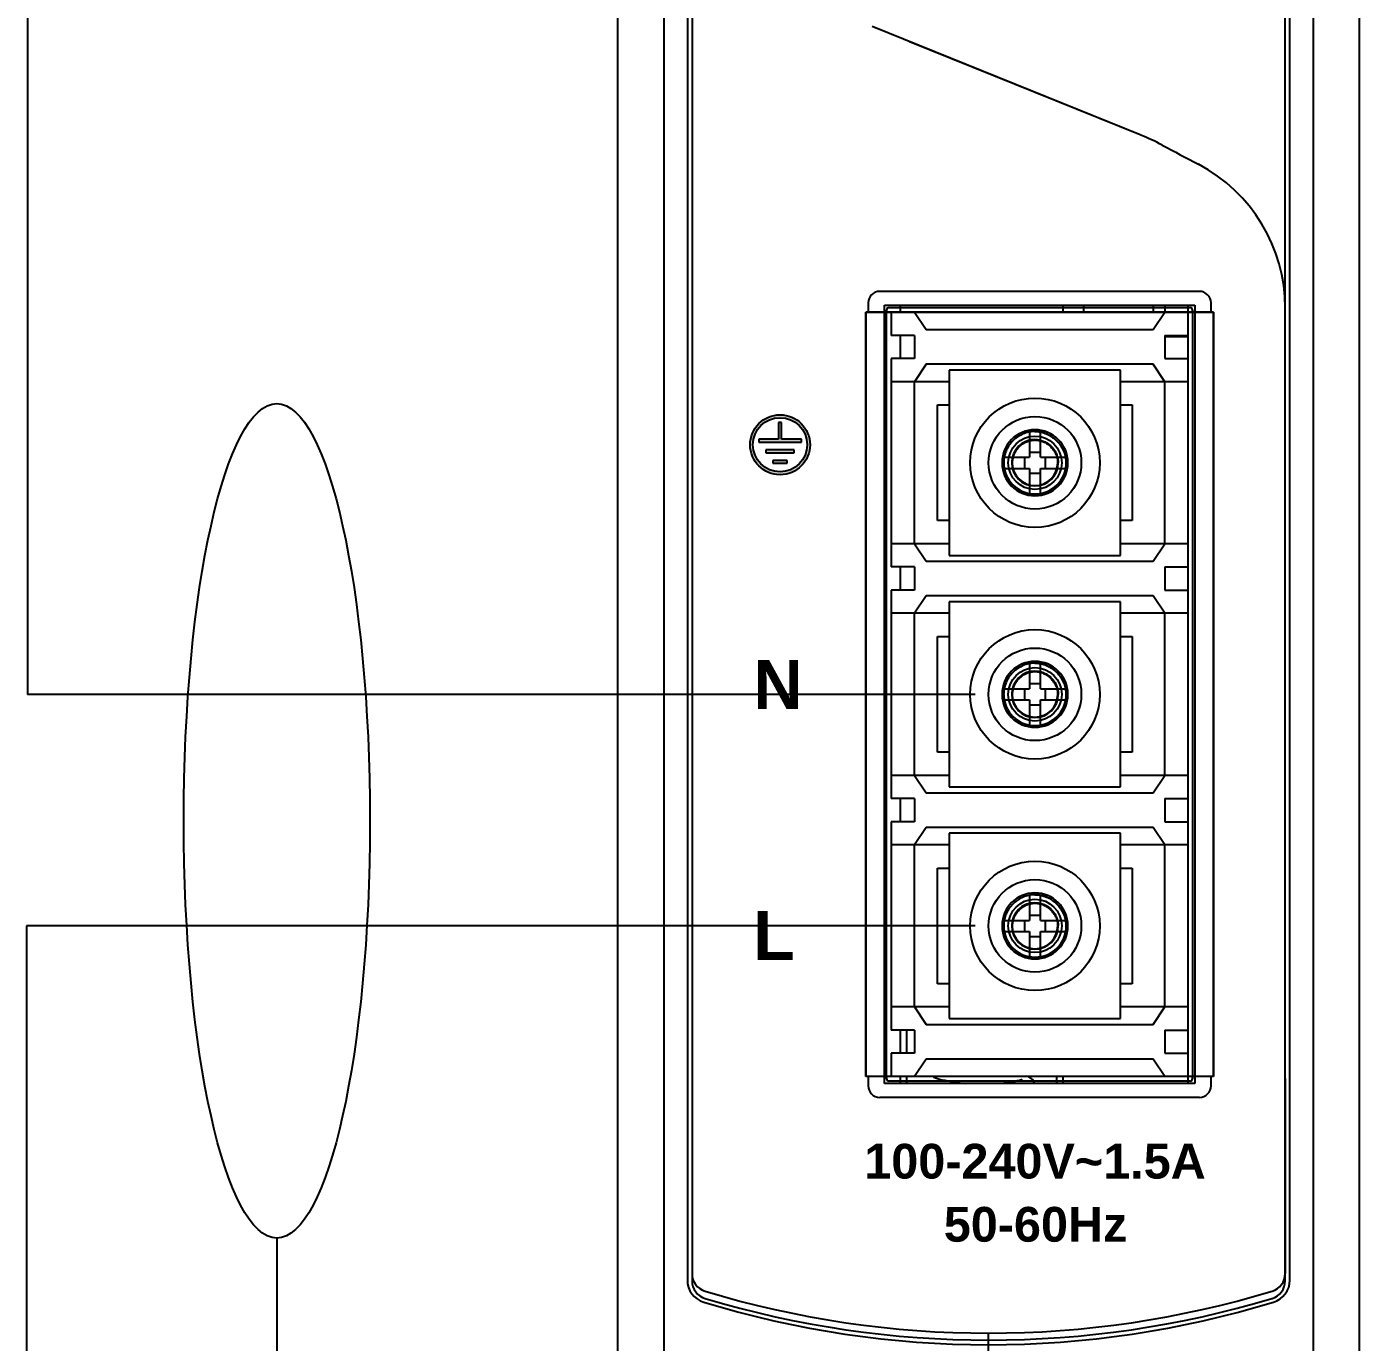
# Model space of a CAD drawing. Header units: inches. Extents: x -228 to 241, y -155 to 115.
# Drawn here: x -176.67 to -175.538, y -60.471 to -59.353 of the extents above; entities that cross this region are included whole.
import ezdxf

# ---------------------------------------------------------------- set-up
doc = ezdxf.new("R2010")
doc.units = ezdxf.units.IN
doc.header["$MEASUREMENT"] = 0
doc.set_wipeout_variables(frame=1)
for name, color, linetype in [('ELECTRICAL DEVICES', 30, 'Continuous'), ('PANEL WIRE', 5, 'Continuous'), ('PANEL WIRE - N', 255, 'Continuous'), ('TXT', 4, 'Continuous')]:
    doc.layers.add(name, color=color, linetype=linetype)
doc.styles.add('ARIAL_BOLD', font='arialbd.ttf')

# ---------------------------------------------------------------- blocks, each defined once
blk = doc.blocks.new('A$C425F2B4E')
blk.add_wipeout([(0, 2.1859), (1.2598, 2.1803), (1.2598, -2.2168), (0, -2.2164)])
h = blk.add_hatch(color=256)
h.paths.add_polyline_path([(0.3265, -0.619, 1), (0.2247, -0.619, 1)])
h.paths.add_polyline_path([(0.2296, -0.619, -1), (0.3217, -0.619, -1)], flags=16)
h.paths.add_polyline_path([(0.312, -0.6144), (0.2393, -0.6144), (0.2393, -0.6095), (0.2732, -0.6095), (0.2732, -0.5814), (0.278, -0.5814), (0.278, -0.6095), (0.312, -0.6095)], flags=0)
h.paths.add_polyline_path([(0.2998, -0.6277), (0.2998, -0.6326), (0.2514, -0.6326), (0.2514, -0.6277)], flags=0)
h.paths.add_polyline_path([(0.2877, -0.6456), (0.2877, -0.6505), (0.2635, -0.6505), (0.2635, -0.6456)], flags=0)
for p, q in [((0, -2.2164), (0, 2.2164)), ((1.2598, 2.2168), (1.2598, -2.2168)), ((0.0787, -2.1802), (0.0787, 2.18)), ((1.1811, 2.1803), (1.1811, -2.18)), ((0.1181, 2.039), (0.1181, -2.039)), ((0.126, 2.0402), (0.126, -2.0402)), ((1.1339, -2.0402), (1.1339, 2.0402)), ((1.1417, -2.039), (1.1417, 2.039)), ((1.1339, -0.3862), (1.1339, 2.0279)), ((0.126, 0.5925), (0.126, -2.0279)), ((0.8876, -0.0923), (0.432, 0.0918)), ((0.8876, -0.0923), (0.4953, 0.0662)), ((0.9882, -0.3583), (0.4449, -0.3583)), ((0.4252, -0.378), (0.4252, -0.3937)), ((0.4528, -0.3819), (0.9803, -0.3819)), ((0.4528, -1.7047), (0.4528, -0.3819)), ((0.4803, -0.3937), (0.4803, -0.3819)), ((0.7559, -0.3819), (0.7559, -0.3937)), ((0.7913, -0.3819), (0.7913, -0.3917)), ((0.9094, -0.3819), (0.9094, -0.3937)), ((0.9291, -0.3819), (0.9291, -0.3937)), ((0.9685, -0.3819), (0.9685, -1.7047)), ((0.9803, -0.3819), (0.9803, -1.7047)), ((1.0079, -0.3937), (1.0079, -0.378)), ((0.4213, -0.3937), (1.0118, -0.3937)), ((0.4213, -0.3937), (0.4213, -1.6929)), ((1.0118, -0.3937), (0.4213, -0.3937)), ((0.4213, -1.6929), (0.4213, -0.3937)), ((0.4567, -0.3898), (0.4567, -0.3937)), ((0.4567, -1.6969), (0.4567, -0.3898)), ((0.4606, -0.3858), (0.9724, -0.3858)), ((0.9685, -0.3937), (0.4646, -0.3937)), ((0.4646, -0.3937), (0.4646, -0.4331)), ((0.5039, -0.3937), (0.5236, -0.4232)), ((0.7913, -0.3917), (0.7914, -0.3937)), ((0.7913, -0.3917), (0.7914, -0.3937)), ((0.9094, -0.4232), (0.9291, -0.3937)), ((0.9764, -0.3937), (0.9764, -0.3898)), ((0.9764, -0.3898), (0.9764, -1.6969)), ((1.0118, -0.3937), (1.0118, -1.6929)), ((1.0118, -1.6929), (1.0118, -0.3937)), ((1.1339, -2.0279), (1.1339, -0.3862)), ((0.5236, -0.4232), (0.9094, -0.4232)), ((0.5039, -0.4331), (0.4646, -0.4331)), ((0.4803, -0.4724), (0.4803, -0.4331)), ((0.5039, -0.4331), (0.5039, -0.4724)), ((0.9291, -0.4331), (0.9685, -0.4331)), ((0.9291, -0.4331), (0.9291, -0.4724)), ((0.9291, -0.435), (0.9685, -0.435)), ((0.5039, -0.4724), (0.4646, -0.4724)), ((0.4646, -0.4724), (0.4646, -0.8268)), ((0.9291, -0.4724), (0.9685, -0.4724)), ((0.5236, -0.4823), (0.5039, -0.5118)), ((0.9094, -0.4823), (0.5236, -0.4823)), ((0.8543, -0.4921), (0.563, -0.4921)), ((0.563, -0.4921), (0.563, -0.8071)), ((0.8543, -0.8071), (0.8543, -0.4921)), ((0.9291, -0.5118), (0.9094, -0.4823)), ((0.563, -0.5118), (0.4646, -0.5118)), ((0.5039, -0.7874), (0.5039, -0.5118)), ((0.9685, -0.5118), (0.8543, -0.5118)), ((0.9291, -0.7874), (0.9291, -0.5118)), ((0.5433, -0.5512), (0.563, -0.5512)), ((0.5433, -0.748), (0.5433, -0.5512)), ((0.8543, -0.5512), (0.874, -0.5512)), ((0.874, -0.5512), (0.874, -0.748)), ((0.278, -0.5814), (0.2732, -0.5814)), ((0.2732, -0.5814), (0.2732, -0.6095)), ((0.278, -0.5814), (0.2732, -0.5814)), ((0.2732, -0.5814), (0.2732, -0.6095)), ((0.278, -0.6095), (0.278, -0.5814)), ((0.278, -0.6095), (0.278, -0.5814)), ((0.2732, -0.6095), (0.2393, -0.6095)), ((0.2393, -0.6095), (0.2393, -0.6144)), ((0.2732, -0.6095), (0.2393, -0.6095)), ((0.2393, -0.6095), (0.2393, -0.6144)), ((0.312, -0.6095), (0.278, -0.6095)), ((0.312, -0.6095), (0.278, -0.6095)), ((0.312, -0.6144), (0.312, -0.6095)), ((0.312, -0.6144), (0.312, -0.6095)), ((0.6992, -0.5968), (0.6992, -0.6401)), ((0.7182, -0.6401), (0.7182, -0.5968)), ((0.2393, -0.6144), (0.312, -0.6144)), ((0.2393, -0.6144), (0.312, -0.6144)), ((0.2998, -0.6277), (0.2514, -0.6277)), ((0.2514, -0.6277), (0.2514, -0.6326)), ((0.2998, -0.6277), (0.2514, -0.6277)), ((0.2514, -0.6277), (0.2514, -0.6326)), ((0.2514, -0.6326), (0.2998, -0.6326)), ((0.2514, -0.6326), (0.2998, -0.6326)), ((0.2998, -0.6326), (0.2998, -0.6277)), ((0.2998, -0.6326), (0.2998, -0.6277)), ((0.7182, -0.6319), (0.6992, -0.6319)), ((0.2877, -0.6456), (0.2635, -0.6456)), ((0.2635, -0.6456), (0.2635, -0.6505)), ((0.2877, -0.6456), (0.2635, -0.6456)), ((0.2635, -0.6456), (0.2635, -0.6505)), ((0.2635, -0.6505), (0.2877, -0.6505)), ((0.2635, -0.6505), (0.2877, -0.6505)), ((0.2877, -0.6505), (0.2877, -0.6456)), ((0.2877, -0.6505), (0.2877, -0.6456)), ((0.6558, -0.6401), (0.6992, -0.6401)), ((0.691, -0.6401), (0.691, -0.6591)), ((0.7182, -0.6401), (0.7615, -0.6401)), ((0.7264, -0.6591), (0.7264, -0.6401)), ((0.6558, -0.6591), (0.6992, -0.6591)), ((0.6992, -0.6591), (0.6992, -0.7024)), ((0.6992, -0.6673), (0.7182, -0.6673)), ((0.7182, -0.7024), (0.7182, -0.6591)), ((0.7182, -0.6591), (0.7615, -0.6591)), ((0.563, -0.748), (0.5433, -0.748)), ((0.874, -0.748), (0.8543, -0.748)), ((0.563, -0.7874), (0.4646, -0.7874)), ((0.5039, -0.7874), (0.5236, -0.8169)), ((0.9685, -0.7874), (0.8543, -0.7874)), ((0.9094, -0.8169), (0.9291, -0.7874)), ((0.563, -0.8071), (0.8543, -0.8071)), ((0.5039, -0.8268), (0.4646, -0.8268)), ((0.4803, -0.8661), (0.4803, -0.8268)), ((0.5039, -0.8268), (0.5039, -0.8661)), ((0.5236, -0.8169), (0.9094, -0.8169)), ((0.9291, -0.8268), (0.9685, -0.8268)), ((0.9291, -0.8268), (0.9291, -0.8661)), ((0.5039, -0.8661), (0.4646, -0.8661)), ((0.4646, -0.8661), (0.4646, -1.2205)), ((0.5236, -0.876), (0.5039, -0.9055)), ((0.9094, -0.876), (0.5236, -0.876)), ((0.9291, -0.9055), (0.9094, -0.876)), ((0.9291, -0.8661), (0.9685, -0.8661)), ((0.563, -0.9055), (0.4646, -0.9055)), ((0.5039, -1.1811), (0.5039, -0.9055)), ((0.8543, -0.8858), (0.563, -0.8858)), ((0.563, -0.8858), (0.563, -1.2008)), ((0.8543, -1.2008), (0.8543, -0.8858)), ((0.9685, -0.9055), (0.8543, -0.9055)), ((0.9291, -1.1811), (0.9291, -0.9055)), ((0.5433, -0.9449), (0.563, -0.9449)), ((0.5433, -1.1417), (0.5433, -0.9449)), ((0.8543, -0.9449), (0.874, -0.9449)), ((0.874, -0.9449), (0.874, -1.1417)), ((0.6992, -0.9905), (0.6992, -1.0338)), ((0.7182, -1.0338), (0.7182, -0.9905)), ((0.6558, -1.0338), (0.6992, -1.0338)), ((0.691, -1.0338), (0.691, -1.0528)), ((0.7182, -1.0256), (0.6992, -1.0256)), ((0.7182, -1.0338), (0.7615, -1.0338)), ((0.7264, -1.0528), (0.7264, -1.0338)), ((0.6558, -1.0528), (0.6992, -1.0528)), ((0.6992, -1.0528), (0.6992, -1.0961)), ((0.6992, -1.061), (0.7182, -1.061)), ((0.7182, -1.0961), (0.7182, -1.0528)), ((0.7182, -1.0528), (0.7615, -1.0528)), ((0.563, -1.1417), (0.5433, -1.1417)), ((0.874, -1.1417), (0.8543, -1.1417)), ((0.563, -1.1811), (0.4646, -1.1811)), ((0.5039, -1.1811), (0.5236, -1.2106)), ((0.9685, -1.1811), (0.8543, -1.1811)), ((0.9094, -1.2106), (0.9291, -1.1811)), ((0.5039, -1.2205), (0.4646, -1.2205)), ((0.4803, -1.2598), (0.4803, -1.2205)), ((0.5039, -1.2205), (0.5039, -1.2598)), ((0.5236, -1.2106), (0.9094, -1.2106)), ((0.563, -1.2008), (0.8543, -1.2008)), ((0.9291, -1.2205), (0.9685, -1.2205)), ((0.9291, -1.2205), (0.9291, -1.2598)), ((0.5039, -1.2598), (0.4646, -1.2598)), ((0.4646, -1.2598), (0.4646, -1.6142)), ((0.9291, -1.2598), (0.9685, -1.2598)), ((0.5236, -1.2697), (0.5039, -1.2992)), ((0.9094, -1.2697), (0.5236, -1.2697)), ((0.8543, -1.2795), (0.563, -1.2795)), ((0.563, -1.2795), (0.563, -1.5945)), ((0.8543, -1.5945), (0.8543, -1.2795)), ((0.9291, -1.2992), (0.9094, -1.2697)), ((0.563, -1.2992), (0.4646, -1.2992)), ((0.5039, -1.5748), (0.5039, -1.2992)), ((0.9685, -1.2992), (0.8543, -1.2992)), ((0.9291, -1.5748), (0.9291, -1.2992)), ((0.5433, -1.3386), (0.563, -1.3386)), ((0.5433, -1.5354), (0.5433, -1.3386)), ((0.8543, -1.3386), (0.874, -1.3386)), ((0.874, -1.3386), (0.874, -1.5354)), ((0.6992, -1.3842), (0.6992, -1.4275)), ((0.7182, -1.4275), (0.7182, -1.3842)), ((0.7182, -1.4193), (0.6992, -1.4193)), ((0.6558, -1.4275), (0.6992, -1.4275)), ((0.6558, -1.4465), (0.6992, -1.4465)), ((0.691, -1.4275), (0.691, -1.4465)), ((0.6992, -1.4465), (0.6992, -1.4898)), ((0.7182, -1.4275), (0.7615, -1.4275)), ((0.7182, -1.4898), (0.7182, -1.4465)), ((0.7182, -1.4465), (0.7615, -1.4465)), ((0.7264, -1.4465), (0.7264, -1.4275)), ((0.6992, -1.4547), (0.7182, -1.4547)), ((0.563, -1.5354), (0.5433, -1.5354)), ((0.874, -1.5354), (0.8543, -1.5354)), ((0.563, -1.5748), (0.4646, -1.5748)), ((0.5039, -1.5748), (0.5236, -1.6043)), ((0.9685, -1.5748), (0.8543, -1.5748)), ((0.9094, -1.6043), (0.9291, -1.5748)), ((0.5236, -1.6043), (0.9094, -1.6043)), ((0.563, -1.5945), (0.8543, -1.5945)), ((0.5039, -1.6142), (0.4646, -1.6142)), ((0.4803, -1.6535), (0.4803, -1.6142)), ((0.4902, -1.6142), (0.4902, -1.6535)), ((0.5039, -1.6142), (0.5039, -1.6535)), ((0.9291, -1.6142), (0.9685, -1.6142)), ((0.9291, -1.6142), (0.9291, -1.6535)), ((0.5039, -1.6535), (0.4646, -1.6535)), ((0.4646, -1.6535), (0.4646, -1.6929)), ((0.5236, -1.6634), (0.5039, -1.6929)), ((0.9094, -1.6634), (0.5236, -1.6634)), ((0.9291, -1.6929), (0.9094, -1.6634)), ((0.9291, -1.6535), (0.9685, -1.6535)), ((1.0118, -1.6929), (0.4213, -1.6929)), ((1.0118, -1.6929), (0.4213, -1.6929)), ((0.4252, -1.6929), (0.4252, -1.7087)), ((0.4567, -1.6929), (0.4567, -1.6969)), ((0.9685, -1.6929), (0.4646, -1.6929)), ((0.4803, -1.7047), (0.4803, -1.6929)), ((0.4902, -1.6929), (0.4902, -1.7047)), ((0.7461, -1.7047), (0.7461, -1.6929)), ((0.7559, -1.6929), (0.7559, -1.7047)), ((0.9764, -1.6969), (0.9764, -1.6929)), ((1.0079, -1.7087), (1.0079, -1.6929)), ((1.1339, -1.6961), (1.1339, -2.0279)), ((0.9803, -1.7047), (0.4528, -1.7047)), ((0.9724, -1.7008), (0.4606, -1.7008)), ((0.4449, -1.7283), (0.9882, -1.7283)), ((0.6299, -2.3745), (0.6299, -2.1293))]:
    blk.add_line(p, q)
for points in [[(0.535, -1.6929), (0.537, -1.6941), (0.5399, -1.6954), (0.543, -1.6965), (0.5465, -1.6975), (0.5506, -1.6984), (0.5554, -1.6994), (0.5608, -1.7004), (0.5671, -1.7014), (0.5741, -1.7024), (0.5817, -1.7035), (0.5898, -1.7045), (0.5914, -1.7047)], [(0.7081, -1.7047), (0.7068, -1.7012), (0.7044, -1.698), (0.7018, -1.6957), (0.699, -1.6941), (0.6963, -1.6929)], [(0.6865, -1.6984), (0.6865, -1.6984), (0.6857, -1.6987), (0.6842, -1.6992), (0.6818, -1.6998), (0.6787, -1.7005), (0.6748, -1.7013), (0.6703, -1.7021), (0.6651, -1.7029), (0.6592, -1.7038), (0.6526, -1.7047), (0.6522, -1.7047)]]:
    blk.add_lwpolyline(points)
for centre, radius in [((0.7087, -0.6496), 0.11), ((0.2756, -0.619), 0.0509), ((0.2756, -0.619), 0.0509), ((0.2756, -0.619), 0.046), ((0.7087, -0.6496), 0.0787), ((0.7087, -0.6496), 0.0454), ((0.7087, -1.0433), 0.11), ((0.7087, -1.0433), 0.0787), ((0.7087, -1.0433), 0.0454), ((0.7087, -1.437), 0.11), ((0.7087, -1.437), 0.0787), ((0.7087, -1.437), 0.0454)]:
    blk.add_circle(centre, radius)
for centre, radius, start, end in [((0.7402, -0.4573), 0.3937, 62.0452, 68), ((10.1526, 17.2786), 19.685, 242.04516, 242.24885), ((0.8583, -0.3862), 0.2756, 0, 62.2489), ((0.4449, -0.378), 0.0197, 90, 180), ((0.9882, -0.378), 0.0197, 360, 90), ((0.4606, -0.3898), 0.00394, 90, 180), ((0.9724, -0.3898), 0.00394, 0, 90), ((0.7087, -0.6496), 0.056, 0, 180), ((0.7087, -0.6496), 0.0395, 90, 0), ((0.7087, -0.6496), 0.056, 180, 0), ((0.7087, -0.6496), 0.0531, 180, 0), ((0.7087, -0.6496), 0.0387, 180, 360), ((0.7087, -1.0433), 0.056, 0, 180), ((0.7087, -1.0433), 0.0395, 90, 0), ((0.7087, -1.0433), 0.056, 180, 0), ((0.7087, -1.0433), 0.0531, 180, 0), ((0.7087, -1.0433), 0.0387, 180, 360), ((0.7087, -1.437), 0.056, 0, 180), ((0.7087, -1.437), 0.0395, 90, 0), ((0.7087, -1.437), 0.056, 180, 0), ((0.7087, -1.437), 0.0531, 180, 0), ((0.7087, -1.437), 0.0387, 180, 360), ((0.4606, -1.6969), 0.00394, 180, 270), ((0.9724, -1.6969), 0.00394, 270, 0), ((0.4449, -1.7087), 0.0197, 180, 270), ((0.9882, -1.7087), 0.0197, 270, 360), ((0.1575, -2.0279), 0.0315, 180, 253.1507), ((1.1024, -2.0279), 0.0315, 286.8493, 360), ((0.1575, -2.039), 0.0394, 180, 252.9814), ((0.1575, -2.0402), 0.0315, 180, 253.2755), ((0.6299, -0.4679), 1.6614, 253.1507, 286.8493), ((1.1024, -2.0402), 0.0315, 286.7245, 360), ((1.1024, -2.039), 0.0394, 287.0186, 360), ((0.6299, -0.4955), 1.6535, 252.9814, 287.0186), ((0.6299, -0.4679), 1.6732, 253.2755, 286.7245)]:
    blk.add_arc(centre, radius, start, end)
for points, start_tangent, end_tangent in [([(0.7087, -0.5965), (0.6997, -0.5973), (0.6909, -0.5997), (0.6824, -0.6038), (0.6747, -0.6092), (0.668, -0.616), (0.6626, -0.6237), (0.6587, -0.6321), (0.6563, -0.6409), (0.6555, -0.6496)], (-0.999998, -0.001874), (-0.00175, -0.999998)), ([(0.67, -0.6496), (0.6706, -0.6432), (0.6724, -0.6368), (0.6753, -0.6306), (0.6794, -0.625), (0.6844, -0.6201), (0.69, -0.6161), (0.6962, -0.6132), (0.7025, -0.6115), (0.7087, -0.6109)], (0.002533, 0.999997), (0.999997, 0.002293)), ([(0.7087, -0.6109), (0.7023, -0.6115), (0.6959, -0.6133), (0.6897, -0.6163), (0.684, -0.6203), (0.6791, -0.6253), (0.6752, -0.631), (0.6723, -0.6371), (0.6705, -0.6434), (0.67, -0.6496)], (-0.999997, -0.002533), (-0.002293, -0.999997)), ([(0.7087, -0.5967), (0.7055, -0.5967), (0.7023, -0.5967), (0.6992, -0.5968)], (-1, 0), (-0.999695, -0.024684)), ([(0.7618, -0.6496), (0.761, -0.6407), (0.7586, -0.6318), (0.7545, -0.6234), (0.749, -0.6156), (0.7423, -0.609), (0.7346, -0.6036), (0.7261, -0.5996), (0.7174, -0.5972), (0.7087, -0.5965)], (-0.001874, 0.999998), (-0.999998, 0.00175)), ([(0.7087, -0.5965), (0.7174, -0.5973), (0.7262, -0.5997), (0.7347, -0.6038), (0.7425, -0.6094), (0.7492, -0.6162), (0.7547, -0.624), (0.7587, -0.6324), (0.761, -0.6411), (0.7618, -0.6496)], (0.999997, -0.002533), (0.002293, -0.999997)), ([(0.7182, -0.5968), (0.715, -0.5967), (0.7118, -0.5967), (0.7087, -0.5967)], (-0.999695, 0.024684), (-1, 0)), ([(0.7087, -0.6101), (0.7123, -0.6102), (0.716, -0.6107), (0.7195, -0.6116), (0.7228, -0.6127), (0.7261, -0.6141), (0.7292, -0.6158), (0.7323, -0.6179), (0.735, -0.6201), (0.7375, -0.6226), (0.7398, -0.6252), (0.7419, -0.6281), (0.7438, -0.6314), (0.7454, -0.635), (0.7467, -0.6387), (0.7475, -0.6424), (0.748, -0.6461), (0.7482, -0.6496)], (1, 0), (0, -1)), ([(0.7087, -0.6109), (0.715, -0.6115), (0.7214, -0.6133), (0.7276, -0.6163), (0.7333, -0.6203), (0.7382, -0.6253), (0.7422, -0.631), (0.7451, -0.6371), (0.7468, -0.6434), (0.7473, -0.6496)], (0.999997, -0.002533), (0.002293, -0.999997)), ([(0.6558, -0.6401), (0.6558, -0.6433), (0.6557, -0.6464), (0.6557, -0.6496)], (-0.024686, -0.999695), (0, -1)), ([(0.6557, -0.6496), (0.6557, -0.6528), (0.6558, -0.6559), (0.6558, -0.6591)], (0, -1), (0.024686, -0.999695)), ([(0.7616, -0.6496), (0.7616, -0.6464), (0.7616, -0.6433), (0.7615, -0.6401)], (0, 1), (-0.024686, 0.999695)), ([(0.7615, -0.6591), (0.7616, -0.6559), (0.7616, -0.6528), (0.7616, -0.6496)], (0.024686, 0.999695), (0, 1)), ([(0.6992, -0.7024), (0.7055, -0.7025), (0.7118, -0.7025), (0.7182, -0.7024)], (0.999695, -0.024684), (0.999695, 0.024684)), ([(0.7087, -0.9902), (0.6997, -0.991), (0.6909, -0.9934), (0.6824, -0.9975), (0.6747, -1.0029), (0.668, -1.0097), (0.6626, -1.0174), (0.6587, -1.0258), (0.6563, -1.0346), (0.6555, -1.0433)], (-0.999998, -0.001874), (-0.00175, -0.999998)), ([(0.7618, -1.0433), (0.761, -1.0344), (0.7586, -1.0255), (0.7545, -1.0171), (0.749, -1.0093), (0.7423, -1.0027), (0.7346, -0.9973), (0.7261, -0.9933), (0.7174, -0.9909), (0.7087, -0.9902)], (-0.001874, 0.999998), (-0.999998, 0.00175)), ([(0.7087, -0.9902), (0.7174, -0.991), (0.7262, -0.9934), (0.7347, -0.9975), (0.7425, -1.0031), (0.7492, -1.0099), (0.7547, -1.0177), (0.7587, -1.0261), (0.761, -1.0348), (0.7618, -1.0433)], (0.999997, -0.002533), (0.002293, -0.999997)), ([(0.67, -1.0433), (0.6706, -1.0369), (0.6724, -1.0305), (0.6753, -1.0243), (0.6794, -1.0187), (0.6844, -1.0138), (0.69, -1.0098), (0.6962, -1.0069), (0.7025, -1.0052), (0.7087, -1.0046)], (0.002533, 0.999997), (0.999997, 0.002293)), ([(0.7087, -1.0046), (0.7023, -1.0052), (0.6959, -1.007), (0.6897, -1.01), (0.684, -1.014), (0.6791, -1.019), (0.6752, -1.0247), (0.6723, -1.0308), (0.6705, -1.0371), (0.67, -1.0433)], (-0.999997, -0.002533), (-0.002293, -0.999997)), ([(0.7087, -1.0038), (0.7123, -1.0039), (0.716, -1.0044), (0.7195, -1.0053), (0.7228, -1.0064), (0.7261, -1.0078), (0.7292, -1.0095), (0.7323, -1.0116), (0.735, -1.0138), (0.7375, -1.0163), (0.7398, -1.0189), (0.7419, -1.0218), (0.7438, -1.0251), (0.7454, -1.0287), (0.7467, -1.0324), (0.7475, -1.0361), (0.748, -1.0398), (0.7482, -1.0433)], (1, 0), (0, -1)), ([(0.7087, -1.0046), (0.715, -1.0052), (0.7214, -1.007), (0.7276, -1.01), (0.7333, -1.014), (0.7382, -1.019), (0.7422, -1.0247), (0.7451, -1.0308), (0.7468, -1.0371), (0.7473, -1.0433)], (0.999997, -0.002533), (0.002293, -0.999997)), ([(0.7616, -1.0433), (0.7616, -1.0401), (0.7616, -1.037), (0.7615, -1.0338)], (0, 1), (-0.024686, 0.999695)), ([(0.7615, -1.0528), (0.7616, -1.0496), (0.7616, -1.0465), (0.7616, -1.0433)], (0.024686, 0.999695), (0, 1)), ([(0.6992, -1.0961), (0.7055, -1.0962), (0.7118, -1.0962), (0.7182, -1.0961)], (0.999695, -0.024684), (0.999695, 0.024684)), ([(0.7087, -1.3839), (0.6997, -1.3847), (0.6909, -1.3871), (0.6824, -1.3912), (0.6747, -1.3966), (0.668, -1.4034), (0.6626, -1.4111), (0.6587, -1.4195), (0.6563, -1.4283), (0.6555, -1.437)], (-0.999998, -0.001874), (-0.00175, -0.999998)), ([(0.67, -1.437), (0.6706, -1.4306), (0.6724, -1.4242), (0.6753, -1.418), (0.6794, -1.4124), (0.6844, -1.4075), (0.69, -1.4035), (0.6962, -1.4006), (0.7025, -1.3989), (0.7087, -1.3983)], (0.002533, 0.999997), (0.999997, 0.002293)), ([(0.7087, -1.3983), (0.7023, -1.3989), (0.6959, -1.4007), (0.6897, -1.4037), (0.684, -1.4077), (0.6791, -1.4127), (0.6752, -1.4184), (0.6723, -1.4245), (0.6705, -1.4308), (0.67, -1.437)], (-0.999997, -0.002533), (-0.002293, -0.999997)), ([(0.7087, -1.3841), (0.7055, -1.3841), (0.7023, -1.3841), (0.6992, -1.3842)], (-1, 0), (-0.999695, -0.024684)), ([(0.7618, -1.437), (0.761, -1.4281), (0.7586, -1.4192), (0.7545, -1.4108), (0.749, -1.403), (0.7423, -1.3964), (0.7346, -1.391), (0.7261, -1.387), (0.7174, -1.3846), (0.7087, -1.3839)], (-0.001874, 0.999998), (-0.999998, 0.00175)), ([(0.7087, -1.3839), (0.7174, -1.3847), (0.7262, -1.3871), (0.7347, -1.3912), (0.7425, -1.3968), (0.7492, -1.4036), (0.7547, -1.4114), (0.7587, -1.4198), (0.761, -1.4285), (0.7618, -1.437)], (0.999997, -0.002533), (0.002293, -0.999997)), ([(0.7182, -1.3842), (0.715, -1.3841), (0.7118, -1.3841), (0.7087, -1.3841)], (-0.999695, 0.024684), (-1, 0)), ([(0.7087, -1.3975), (0.7123, -1.3976), (0.716, -1.3981), (0.7195, -1.399), (0.7228, -1.4001), (0.7261, -1.4015), (0.7292, -1.4032), (0.7323, -1.4053), (0.735, -1.4075), (0.7375, -1.41), (0.7398, -1.4126), (0.7419, -1.4155), (0.7438, -1.4188), (0.7454, -1.4224), (0.7467, -1.4261), (0.7475, -1.4298), (0.748, -1.4335), (0.7482, -1.437)], (1, 0), (0, -1)), ([(0.7087, -1.3983), (0.715, -1.3989), (0.7214, -1.4007), (0.7276, -1.4037), (0.7333, -1.4077), (0.7382, -1.4127), (0.7422, -1.4184), (0.7451, -1.4245), (0.7468, -1.4308), (0.7473, -1.437)], (0.999997, -0.002533), (0.002293, -0.999997)), ([(0.6558, -1.4275), (0.6558, -1.4307), (0.6557, -1.4338), (0.6557, -1.437)], (-0.024686, -0.999695), (0, -1)), ([(0.6557, -1.437), (0.6557, -1.4402), (0.6558, -1.4433), (0.6558, -1.4465)], (0, -1), (0.024686, -0.999695)), ([(0.7616, -1.437), (0.7616, -1.4338), (0.7616, -1.4307), (0.7615, -1.4275)], (0, 1), (-0.024686, 0.999695)), ([(0.7615, -1.4465), (0.7616, -1.4433), (0.7616, -1.4402), (0.7616, -1.437)], (0.024686, 0.999695), (0, 1)), ([(0.6992, -1.4898), (0.7055, -1.49), (0.7118, -1.49), (0.7182, -1.4898)], (0.999695, -0.024684), (0.999695, 0.024684))]:
    blk.add_spline(points, degree=3, dxfattribs=dict(start_tangent=start_tangent, end_tangent=end_tangent))
at = {"style": 'ARIAL_BOLD'}
for s, height, p in [('N  ', 0.08307, (0.2302, -1.0681)), ('L', 0.0831, (0.2299, -1.4949)), ('100-240V~1.5A', 0.059055, (0.4187, -1.8665)), ('50-60Hz', 0.05906, (0.5538, -1.9738))]:
    blk.add_text(s, height=height, dxfattribs=at).set_placement(p)

msp = doc.modelspace()

# ---------------------------------------------------------------- linework, layer by layer
at = {"layer": 'PANEL WIRE'}
msp.add_line((-176.670244, -60.117383), (-176.670244, -61.735165), dxfattribs=at)
at = {"layer": 'PANEL WIRE - N'}
msp.add_line((-176.669438, -56.408614), (-176.669438, -59.920533), dxfattribs=at)
at = {"layer": 'TXT'}
msp.add_lwpolyline([(-176.457722, -60.382667), (-176.457722, -60.943879), (-176.303113, -60.943879)], dxfattribs=at)
msp.add_ellipse((-176.457722, -60.028022), major_axis=(0, -0.354645), ratio=0.22296282, dxfattribs=at)

# ---------------------------------------------------------------- block references
at = {"layer": 'ELECTRICAL DEVICES', "xscale": 0.5, "yscale": 0.5, "zscale": 0.5}
msp.add_blockref('A$C425F2B4E', (-176.168005, -59.398879), dxfattribs=at)

# ---------------------------------------------------------------- next in the draw order: linework, layer by layer
at = {"layer": 'PANEL WIRE'}
msp.add_line((-175.864415, -60.117383), (-176.670244, -60.117383), dxfattribs=at)
at = {"layer": 'PANEL WIRE - N'}
msp.add_line((-175.864415, -59.920533), (-176.669438, -59.920533), dxfattribs=at)

doc.saveas('drawing.dxf')
